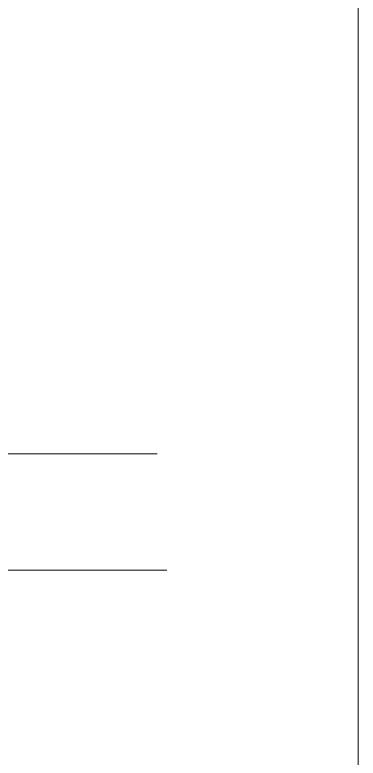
# Model space of a CAD drawing. Header units: inches. Extents: x -1128 to 651, y 96 to 845.
# Drawn here: x -1025.067 to -1024.003, y 724.115 to 726.417 of the extents above; entities that cross this region are included whole.
import ezdxf

# ---------------------------------------------------------------- set-up
doc = ezdxf.new("R2010")
doc.units = ezdxf.units.IN
doc.header["$MEASUREMENT"] = 0
doc.layers.add('EQUIPMENT LAYOUT-EMBED 1_DWG$0$DwgTemplate', color=7, linetype='Continuous')
doc.layers.add('Layout', color=6, linetype='Continuous', lineweight=18)

# ---------------------------------------------------------------- blocks, each defined once
blk = doc.blocks.new('A$C55974CAD')
at = {"layer": 'EQUIPMENT LAYOUT-EMBED 1_DWG$0$DwgTemplate', "color": 1, "lineweight": 0}
for p, q in [((51.2, 1.225), (51.2, 0.6668)), ((51.5992, 0.7021), (51.5992, 1.225)), ((51.5992, 0.7021), (51.5992, 0.6896)), ((51.2, 0.6668), (51.2, 0.6561))]:
    blk.add_line(p, q, dxfattribs=at)
at = {"layer": 'EQUIPMENT LAYOUT-EMBED 1_DWG$0$DwgTemplate', "color": 7, "lineweight": 0}
blk.add_line((61, 0), (0, 0), dxfattribs=at)

msp = doc.modelspace()

# ---------------------------------------------------------------- block references
at = {"layer": 'Layout', "xscale": 0.9025, "yscale": 0.9025, "zscale": 0.9025, "rotation": 90}
msp.add_blockref('A$C55974CAD', (-1024.0033, 678.4893), dxfattribs=at)

doc.saveas('drawing.dxf')
